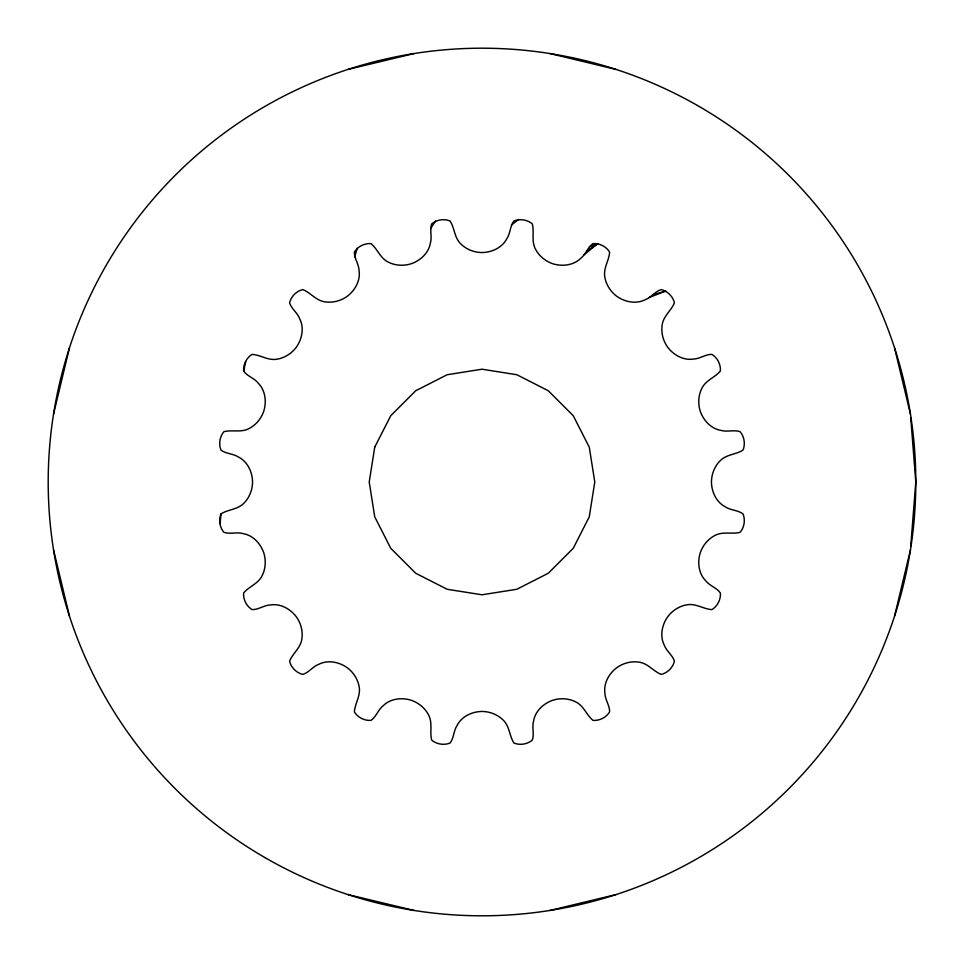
<?xml version="1.0" encoding="UTF-8"?>
<svg xmlns="http://www.w3.org/2000/svg" width="964" height="964" viewBox="0 0 964 964"><rect width="100%" height="100%" fill="white"/><g stroke="black" fill="none" stroke-linecap="round" stroke-linejoin="round"><path stroke-width="1.45" d="M910.751 546.13L915.8 482L910.751 417.87M220.117 523.476L221.021 513.872C227.745 509.594 236.529 509.691 242.832 504.232C249.061 498.593 252.46 490.351 252.556 482C252.411 472.155 247.7 461.792 238.674 457.165C233.24 453.502 226.215 454.032 221.021 450.128C218.467 444.211 219.684 436.511 223.937 431.667C231.661 429.667 239.988 432.487 247.676 429.233C255.34 425.799 261.111 419.015 263.787 411.098C266.691 401.699 265.413 390.372 258.256 383.178C254.219 378.033 247.374 376.37 243.639 371.044C243.036 364.621 246.579 357.668 252.122 354.378C260.087 354.873 267.136 360.114 275.439 359.415C283.802 358.512 291.393 353.836 296.37 347.136C302.045 339.099 304.335 327.929 299.744 318.879C297.49 312.722 291.502 309.034 289.598 302.817C291.007 296.526 296.526 291.007 302.817 289.598C310.227 292.526 315.312 299.683 323.434 301.575C331.664 303.311 340.328 301.214 347.136 296.37C355.017 290.477 360.632 280.572 359.066 270.547C358.837 263.991 354.27 258.629 354.378 252.122C357.668 246.579 364.621 243.036 371.044 243.639C377.189 248.724 379.804 257.099 386.95 261.413C394.24 265.594 403.121 266.281 411.098 263.787C420.412 260.617 428.823 252.93 430.426 242.904C432.221 236.602 429.546 230.095 431.667 223.937C436.511 219.684 444.211 218.467 450.128 221.021C454.406 227.745 454.309 236.529 459.768 242.832C465.407 249.061 473.649 252.46 482 252.556C491.845 252.411 502.208 247.7 506.835 238.674C510.498 233.24 509.968 226.215 513.872 221.021C519.789 218.467 527.489 219.684 532.333 223.937C534.333 231.661 531.513 239.988 534.767 247.676C538.201 255.34 544.985 261.111 552.902 263.787C562.301 266.691 573.628 265.413 580.822 258.256C585.967 254.219 587.63 247.374 592.956 243.639C599.379 243.036 606.332 246.579 609.622 252.122C609.128 260.087 603.886 267.136 604.585 275.439C605.488 283.802 610.164 291.393 616.864 296.37C624.901 302.045 636.071 304.335 645.121 299.744C651.278 297.49 654.966 291.502 661.184 289.598C667.474 291.007 672.993 296.526 674.402 302.817C671.474 310.227 664.317 315.312 662.425 323.434C660.689 331.664 662.786 340.328 667.63 347.136C673.523 355.017 683.428 360.632 693.453 359.066C700.009 358.837 705.371 354.27 711.878 354.378C717.421 357.668 720.964 364.621 720.361 371.044C715.276 377.189 706.901 379.804 702.587 386.95C698.406 394.24 697.719 403.121 700.213 411.098C703.383 420.412 711.071 428.823 721.096 430.426C727.398 432.221 733.905 429.546 740.063 431.667C744.316 436.511 745.534 444.211 742.979 450.128C736.255 454.406 727.471 454.309 721.168 459.768C714.939 465.407 711.54 473.649 711.444 482C711.589 491.845 716.3 502.208 725.326 506.835C730.76 510.498 737.785 509.968 742.979 513.872C745.534 519.789 744.316 527.489 740.063 532.333C732.339 534.333 724.012 531.513 716.324 534.767C708.661 538.201 702.889 544.985 700.213 552.902C697.309 562.301 698.587 573.628 705.744 580.822C709.781 585.967 716.626 587.63 720.361 592.956C720.964 599.379 717.421 606.332 711.878 609.622C703.913 609.128 696.864 603.886 688.561 604.585C680.198 605.488 672.607 610.164 667.63 616.864C661.955 624.901 659.665 636.071 664.256 645.121C666.51 651.278 672.498 654.966 674.402 661.184C672.993 667.474 667.474 672.993 661.184 674.402C653.773 671.474 648.688 664.317 640.566 662.425C632.336 660.689 623.672 662.786 616.864 667.63C608.983 673.523 603.368 683.428 604.934 693.453C605.163 700.009 609.73 705.371 609.622 711.878C606.332 717.421 599.379 720.964 592.956 720.361C586.811 715.276 584.196 706.901 577.05 702.587C569.76 698.406 560.879 697.719 552.902 700.213C543.588 703.383 535.177 711.071 533.574 721.096C531.779 727.398 534.454 733.905 532.333 740.063C527.489 744.316 519.789 745.534 513.872 742.979C509.594 736.255 509.691 727.471 504.232 721.168C498.593 714.939 490.351 711.54 482 711.444C472.155 711.589 461.792 716.3 457.165 725.326C453.502 730.76 454.032 737.785 450.128 742.979C444.211 745.534 436.511 744.316 431.667 740.063C429.667 732.339 432.487 724.012 429.233 716.324C425.799 708.661 419.015 702.889 411.098 700.213C401.699 697.309 390.372 698.587 383.178 705.744C378.033 709.781 376.37 716.626 371.044 720.361C364.621 720.964 357.668 717.421 354.378 711.878C354.873 703.913 360.114 696.864 359.415 688.561C358.512 680.198 353.836 672.607 347.136 667.63C339.099 661.955 327.929 659.665 318.879 664.256C312.722 666.51 309.034 672.498 302.817 674.402C296.526 672.993 291.007 667.474 289.598 661.184C292.526 653.773 299.683 648.688 301.575 640.566C303.311 632.336 301.214 623.672 296.37 616.864C290.477 608.983 280.572 603.368 270.547 604.934C263.991 605.163 258.629 609.73 252.122 609.622C246.579 606.332 243.036 599.379 243.639 592.956C248.724 586.811 257.099 584.196 261.413 577.05C265.594 569.76 266.281 560.879 263.787 552.902C260.617 543.588 252.93 535.177 242.904 533.574C236.602 531.779 230.095 534.454 223.937 532.333C219.684 527.489 218.467 519.789 221.021 513.872M243.639 371.044L245.748 361.621M53.538 414.134L69.432 347.944M894.568 616.056L910.462 549.866M354.788 256.87L357.174 248.242M430.583 228.576L435.523 221.105M584.136 254.725L597.752 243.615L589.366 246.76M511.414 225.094L518.415 219.515M587.04 250.881L597.752 243.615M649.362 297.418L665.75 291.056L653.315 294.659M347.944 69.432L414.134 53.538M549.866 910.462L616.056 894.568M549.866 53.538L616.056 69.432M347.944 894.568L414.134 910.462M894.568 347.944L910.462 414.134M53.538 549.866L69.432 616.056M374.731 447.151L369.212 482L374.731 516.849L390.757 548.299L415.701 573.243L447.151 589.269L482 594.788L516.849 589.269L548.299 573.243L573.243 548.299L589.269 516.849L594.788 482L589.269 447.151L573.243 415.701L548.299 390.757L516.849 374.731L482 369.212L447.151 374.731L415.701 390.757L390.757 415.701L374.731 447.151M265.1 857.683A433.8 433.8 0 0 0 915.8 482A433.8 433.8 0 0 0 265.1 106.317A433.8 433.8 0 0 0 265.1 857.683"/></g></svg>
